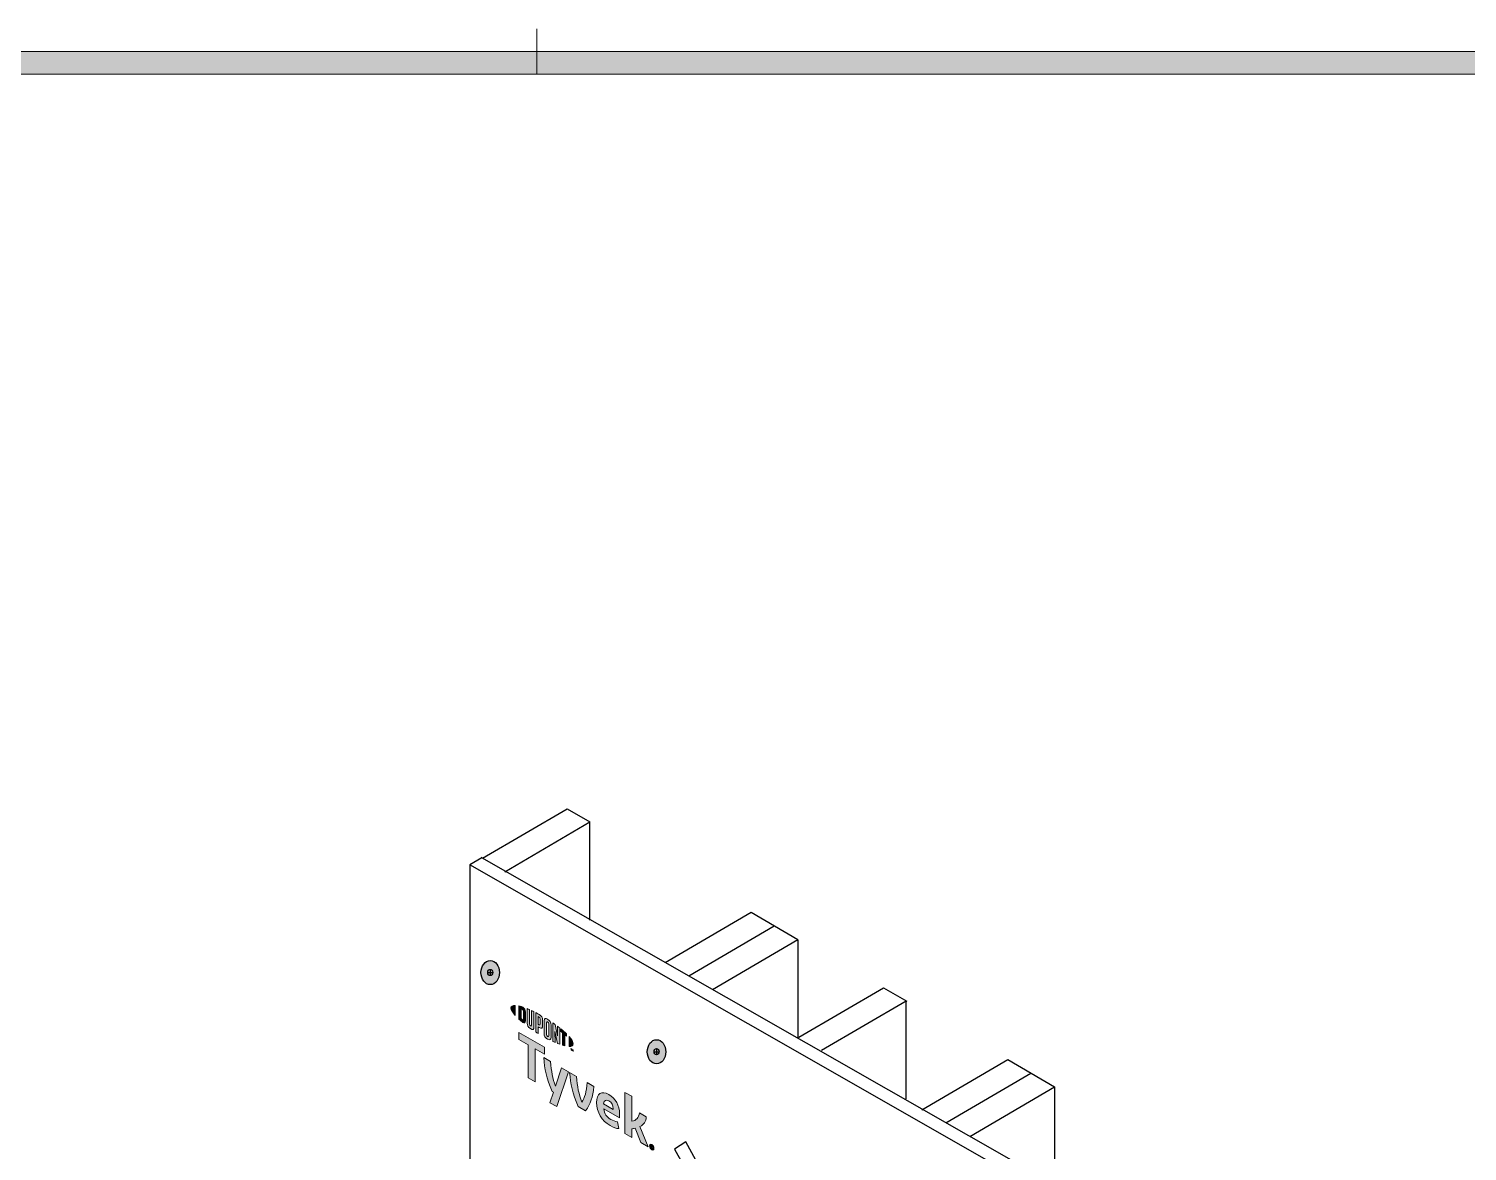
# Model space of a CAD drawing. Header units: inches. Extents: x -22 to 84, y -21 to 19.
# Drawn here: x 8.57 to 16.46, y 13.02 to 19.18 of the extents above; entities that cross this region are included whole.
import ezdxf

# ---------------------------------------------------------------- set-up
doc = ezdxf.new("R2010")
doc.units = ezdxf.units.IN
doc.header["$MEASUREMENT"] = 0
doc.layers.get('0').update_dxf_attribs({"lineweight": 0})
for name, color, linetype, lineweight in [('G-ANNO-TTLB', 7, 'Continuous', 0), ('TYVEK', 7, 'Continuous', 0), ('X-REF - TRACED', 7, 'Continuous', 0)]:
    doc.layers.add(name, color=color, linetype=linetype, lineweight=lineweight)

# ---------------------------------------------------------------- blocks, each defined once
blk = doc.blocks.new('Block_112')
at = {"layer": 'X-REF - TRACED', "true_color": 0x848484, "transparency": 33554687}
h = blk.add_hatch(color=252, dxfattribs=at)
h.dxf.hatch_style = 2
edge = h.paths.add_edge_path()
edge.add_spline(control_points=[(11.2116, 13.8086), (11.2116, 13.7986), (11.2201, 13.7843), (11.235, 13.7677), (11.235, 13.7677), (11.235, 13.8224), (11.235, 13.8224), (11.2201, 13.823), (11.2116, 13.8186), (11.2116, 13.8086)], knot_values=[0, 0, 0, 0, 1, 1, 1, 2, 2, 2, 3, 3, 3, 3], degree=3, periodic=0)
h = blk.add_hatch(color=252, dxfattribs=at)
h.dxf.hatch_style = 2
edge = h.paths.add_edge_path()
edge.add_spline(control_points=[(11.2795, 13.7471), (11.2795, 13.7429), (11.2773, 13.7428), (11.2746, 13.7443), (11.2726, 13.7455), (11.2694, 13.7481), (11.2669, 13.7504), (11.2669, 13.7504), (11.2669, 13.8028), (11.2669, 13.8028), (11.2694, 13.8021), (11.2726, 13.8011), (11.2746, 13.7999), (11.2773, 13.7984), (11.2795, 13.7957), (11.2795, 13.7915), (11.2795, 13.7915), (11.2795, 13.7471), (11.2795, 13.7471)], knot_values=[0, 0, 0, 0, 1, 1, 1, 2, 2, 2, 3, 3, 3, 4, 4, 4, 5, 5, 5, 6, 6, 6, 6], degree=3, periodic=0)
edge = h.paths.add_edge_path()
edge.add_spline(control_points=[(11.2764, 13.8126), (11.2722, 13.815), (11.2663, 13.8171), (11.2555, 13.8195), (11.2555, 13.8195), (11.2555, 13.7469), (11.2555, 13.7469), (11.265, 13.7381), (11.2722, 13.732), (11.2764, 13.7296), (11.2859, 13.7241), (11.2913, 13.7277), (11.2913, 13.7384), (11.2913, 13.7384), (11.2913, 13.7866), (11.2913, 13.7866), (11.2913, 13.7973), (11.2859, 13.8071), (11.2764, 13.8126)], knot_values=[0, 0, 0, 0, 1, 1, 1, 2, 2, 2, 3, 3, 3, 4, 4, 4, 5, 5, 5, 6, 6, 6, 6], degree=3, periodic=0)
h = blk.add_hatch(color=252, dxfattribs=at)
h.dxf.hatch_style = 2
edge = h.paths.add_edge_path()
edge.add_spline(control_points=[(11.3245, 13.7126), (11.3245, 13.7084), (11.3232, 13.7065), (11.3187, 13.7097), (11.3142, 13.7129), (11.313, 13.7158), (11.313, 13.7208), (11.313, 13.7208), (11.313, 13.7998), (11.313, 13.7998), (11.31, 13.8011), (11.3033, 13.8039), (11.3005, 13.8051), (11.3005, 13.8051), (11.3005, 13.7252), (11.3005, 13.7252), (11.3005, 13.7124), (11.3059, 13.7044), (11.3187, 13.6953), (11.3304, 13.687), (11.3375, 13.6897), (11.3375, 13.7038), (11.3375, 13.7038), (11.3375, 13.7882), (11.3375, 13.7882), (11.3351, 13.7895), (11.3271, 13.7933), (11.3245, 13.7945), (11.3245, 13.7945), (11.3245, 13.7126), (11.3245, 13.7126)], knot_values=[0, 0, 0, 0, 1, 1, 1, 2, 2, 2, 3, 3, 3, 4, 4, 4, 5, 5, 5, 6, 6, 6, 7, 7, 7, 8, 8, 8, 9, 9, 9, 10, 10, 10, 10], degree=3, periodic=0)
h = blk.add_hatch(color=252, dxfattribs=at)
h.dxf.hatch_style = 2
edge = h.paths.add_edge_path()
edge.add_spline(control_points=[(11.372, 13.7199), (11.372, 13.7153), (11.3706, 13.7138), (11.3653, 13.7168), (11.3653, 13.7168), (11.3607, 13.7194), (11.3607, 13.7194), (11.3607, 13.7194), (11.3607, 13.7614), (11.3607, 13.7614), (11.3628, 13.7603), (11.3639, 13.7597), (11.3651, 13.759), (11.3708, 13.7557), (11.372, 13.7526), (11.372, 13.7479), (11.372, 13.7479), (11.372, 13.7199), (11.372, 13.7199)], knot_values=[0, 0, 0, 0, 1, 1, 1, 2, 2, 2, 3, 3, 3, 4, 4, 4, 5, 5, 5, 6, 6, 6, 6], degree=3, periodic=0)
edge = h.paths.add_edge_path()
edge.add_spline(control_points=[(11.3658, 13.7734), (11.3636, 13.7747), (11.3553, 13.7792), (11.3477, 13.7831), (11.3477, 13.7831), (11.3477, 13.6768), (11.3477, 13.6768), (11.3503, 13.6751), (11.3571, 13.6708), (11.3607, 13.6686), (11.3607, 13.6686), (11.3607, 13.7047), (11.3607, 13.7047), (11.3607, 13.7047), (11.3658, 13.7017), (11.3658, 13.7017), (11.3795, 13.6939), (11.3852, 13.6976), (11.3852, 13.7111), (11.3852, 13.7111), (11.3852, 13.7425), (11.3852, 13.7425), (11.3852, 13.7557), (11.3788, 13.766), (11.3658, 13.7734)], knot_values=[0, 0, 0, 0, 1, 1, 1, 2, 2, 2, 3, 3, 3, 4, 4, 4, 5, 5, 5, 6, 6, 6, 7, 7, 7, 8, 8, 8, 8], degree=3, periodic=0)
h = blk.add_hatch(color=252, dxfattribs=at)
h.dxf.hatch_style = 2
edge = h.paths.add_edge_path()
edge.add_spline(control_points=[(11.4185, 13.6559), (11.4185, 13.6517), (11.4173, 13.6502), (11.4127, 13.6527), (11.4079, 13.6553), (11.4067, 13.6584), (11.4067, 13.6627), (11.4067, 13.6627), (11.4067, 13.729), (11.4067, 13.729), (11.4067, 13.7334), (11.4079, 13.735), (11.4127, 13.7321), (11.4173, 13.7293), (11.4185, 13.7263), (11.4185, 13.7221), (11.4185, 13.7221), (11.4185, 13.6559), (11.4185, 13.6559)], knot_values=[0, 0, 0, 0, 1, 1, 1, 2, 2, 2, 3, 3, 3, 4, 4, 4, 5, 5, 5, 6, 6, 6, 6], degree=3, periodic=0)
edge = h.paths.add_edge_path()
edge.add_spline(control_points=[(11.4127, 13.747), (11.4006, 13.7546), (11.3934, 13.7527), (11.3934, 13.7387), (11.3934, 13.7387), (11.3934, 13.6691), (11.3934, 13.6691), (11.3934, 13.6543), (11.3999, 13.6445), (11.4127, 13.6378), (11.4252, 13.6312), (11.4317, 13.6329), (11.4317, 13.6486), (11.4317, 13.6486), (11.4317, 13.715), (11.4317, 13.715), (11.4317, 13.7299), (11.4258, 13.7387), (11.4127, 13.747)], knot_values=[0, 0, 0, 0, 1, 1, 1, 2, 2, 2, 3, 3, 3, 4, 4, 4, 5, 5, 5, 6, 6, 6, 6], degree=3, periodic=0)
h = blk.add_hatch(color=252, dxfattribs=at)
h.dxf.hatch_style = 2
edge = h.paths.add_edge_path()
edge.add_spline(control_points=[(11.4678, 13.6559), (11.4678, 13.6559), (11.4534, 13.7183), (11.4534, 13.7183), (11.4495, 13.7212), (11.4447, 13.7245), (11.4411, 13.727), (11.4411, 13.727), (11.4411, 13.625), (11.4411, 13.625), (11.4436, 13.6238), (11.4502, 13.6209), (11.4536, 13.6194), (11.4536, 13.6194), (11.4526, 13.6801), (11.4526, 13.6801), (11.4526, 13.6801), (11.4678, 13.6135), (11.4678, 13.6135), (11.4711, 13.6122), (11.4759, 13.6104), (11.479, 13.6093), (11.479, 13.6093), (11.479, 13.699), (11.479, 13.699), (11.4757, 13.7016), (11.4698, 13.7061), (11.467, 13.7083), (11.467, 13.7083), (11.4678, 13.6559), (11.4678, 13.6559)], knot_values=[0, 0, 0, 0, 1, 1, 1, 2, 2, 2, 3, 3, 3, 4, 4, 4, 5, 5, 5, 6, 6, 6, 7, 7, 7, 8, 8, 8, 9, 9, 9, 10, 10, 10, 10], degree=3, periodic=0)
h = blk.add_hatch(color=252, dxfattribs=at)
h.dxf.hatch_style = 2
edge = h.paths.add_edge_path()
edge.add_spline(control_points=[(11.4854, 13.6796), (11.4886, 13.677), (11.4918, 13.6745), (11.4949, 13.6719), (11.4949, 13.6719), (11.4949, 13.6041), (11.4949, 13.6041), (11.4978, 13.6032), (11.5031, 13.6017), (11.5066, 13.6009), (11.5066, 13.6009), (11.5066, 13.662), (11.5066, 13.662), (11.51, 13.659), (11.5132, 13.6562), (11.5161, 13.6535), (11.5161, 13.6535), (11.5161, 13.6666), (11.5161, 13.6666), (11.5069, 13.6756), (11.497, 13.6843), (11.4854, 13.6937), (11.4854, 13.6937), (11.4854, 13.6796), (11.4854, 13.6796)], knot_values=[0, 0, 0, 0, 1, 1, 1, 2, 2, 2, 3, 3, 3, 4, 4, 4, 5, 5, 5, 6, 6, 6, 7, 7, 7, 8, 8, 8, 8], degree=3, periodic=0)
h = blk.add_hatch(color=252, dxfattribs=at)
h.dxf.hatch_style = 2
edge = h.paths.add_edge_path()
edge.add_spline(control_points=[(11.5534, 13.6113), (11.5534, 13.6013), (11.5449, 13.5968), (11.5301, 13.5973), (11.5301, 13.5973), (11.5301, 13.6521), (11.5301, 13.6521), (11.5449, 13.6355), (11.5534, 13.6213), (11.5534, 13.6113)], knot_values=[0, 0, 0, 0, 1, 1, 1, 2, 2, 2, 3, 3, 3, 3], degree=3, periodic=0)
h = blk.add_hatch(color=252, dxfattribs=at)
h.dxf.hatch_style = 2
edge = h.paths.add_edge_path()
edge.add_spline(control_points=[(11.5465, 13.5824), (11.5465, 13.5824), (11.5479, 13.5815), (11.5479, 13.5815), (11.5479, 13.5815), (11.55, 13.5766), (11.55, 13.5766), (11.55, 13.5766), (11.552, 13.5791), (11.552, 13.5791), (11.552, 13.5791), (11.5534, 13.5784), (11.5534, 13.5784), (11.5534, 13.5784), (11.5534, 13.5705), (11.5534, 13.5705), (11.5534, 13.5705), (11.5521, 13.5712), (11.5521, 13.5712), (11.5521, 13.5712), (11.5521, 13.5768), (11.5521, 13.5768), (11.5521, 13.5768), (11.55, 13.5743), (11.55, 13.5743), (11.55, 13.5743), (11.5499, 13.5743), (11.5499, 13.5743), (11.5499, 13.5743), (11.5477, 13.5793), (11.5477, 13.5793), (11.5477, 13.5793), (11.5477, 13.5737), (11.5477, 13.5737), (11.5477, 13.5737), (11.5465, 13.5745), (11.5465, 13.5745), (11.5465, 13.5745), (11.5465, 13.5824), (11.5465, 13.5824)], knot_values=[0, 0, 0, 0, 1, 1, 1, 2, 2, 2, 3, 3, 3, 4, 4, 4, 5, 5, 5, 6, 6, 6, 7, 7, 7, 8, 8, 8, 9, 9, 9, 10, 10, 10, 11, 11, 11, 12, 12, 12, 13, 13, 13, 13], degree=3, periodic=0)
edge = h.paths.add_edge_path()
edge.add_spline(control_points=[(11.5416, 13.5838), (11.5416, 13.5838), (11.5394, 13.585), (11.5394, 13.585), (11.5394, 13.585), (11.5394, 13.5864), (11.5394, 13.5864), (11.5394, 13.5864), (11.545, 13.5832), (11.545, 13.5832), (11.545, 13.5832), (11.545, 13.5818), (11.545, 13.5818), (11.545, 13.5818), (11.5429, 13.583), (11.5429, 13.583), (11.5429, 13.583), (11.5429, 13.5765), (11.5429, 13.5765), (11.5429, 13.5765), (11.5416, 13.5773), (11.5416, 13.5773), (11.5416, 13.5773), (11.5416, 13.5838), (11.5416, 13.5838)], knot_values=[0, 0, 0, 0, 1, 1, 1, 2, 2, 2, 3, 3, 3, 4, 4, 4, 5, 5, 5, 6, 6, 6, 7, 7, 7, 8, 8, 8, 8], degree=3, periodic=0)
at = {"layer": 'X-REF - TRACED'}
for points, knots in [([(11.2116, 13.8086), (11.2116, 13.7986), (11.2201, 13.7843), (11.235, 13.7677), (11.235, 13.7677), (11.235, 13.8224), (11.235, 13.8224), (11.2201, 13.823), (11.2116, 13.8186), (11.2116, 13.8086)], [0, 0, 0, 0, 1, 1, 1, 2, 2, 2, 3, 3, 3, 3]), ([(11.2764, 13.8126), (11.2722, 13.815), (11.2663, 13.8171), (11.2555, 13.8195), (11.2555, 13.8195), (11.2555, 13.7469), (11.2555, 13.7469), (11.265, 13.7381), (11.2722, 13.732), (11.2764, 13.7296), (11.2859, 13.7241), (11.2913, 13.7277), (11.2913, 13.7384), (11.2913, 13.7384), (11.2913, 13.7866), (11.2913, 13.7866), (11.2913, 13.7973), (11.2859, 13.8071), (11.2764, 13.8126)], [0, 0, 0, 0, 1, 1, 1, 2, 2, 2, 3, 3, 3, 4, 4, 4, 5, 5, 5, 6, 6, 6, 6]), ([(11.2795, 13.7471), (11.2795, 13.7429), (11.2773, 13.7428), (11.2746, 13.7443), (11.2726, 13.7455), (11.2694, 13.7481), (11.2669, 13.7504), (11.2669, 13.7504), (11.2669, 13.8028), (11.2669, 13.8028), (11.2694, 13.8021), (11.2726, 13.8011), (11.2746, 13.7999), (11.2773, 13.7984), (11.2795, 13.7957), (11.2795, 13.7915), (11.2795, 13.7915), (11.2795, 13.7471), (11.2795, 13.7471)], [0, 0, 0, 0, 1, 1, 1, 2, 2, 2, 3, 3, 3, 4, 4, 4, 5, 5, 5, 6, 6, 6, 6]), ([(11.3245, 13.7126), (11.3245, 13.7084), (11.3232, 13.7065), (11.3187, 13.7097), (11.3142, 13.7129), (11.313, 13.7158), (11.313, 13.7208), (11.313, 13.7208), (11.313, 13.7998), (11.313, 13.7998), (11.31, 13.8011), (11.3033, 13.8039), (11.3005, 13.8051), (11.3005, 13.8051), (11.3005, 13.7252), (11.3005, 13.7252), (11.3005, 13.7124), (11.3059, 13.7044), (11.3187, 13.6953), (11.3304, 13.687), (11.3375, 13.6897), (11.3375, 13.7038), (11.3375, 13.7038), (11.3375, 13.7882), (11.3375, 13.7882), (11.3351, 13.7895), (11.3271, 13.7933), (11.3245, 13.7945), (11.3245, 13.7945), (11.3245, 13.7126), (11.3245, 13.7126)], [0, 0, 0, 0, 1, 1, 1, 2, 2, 2, 3, 3, 3, 4, 4, 4, 5, 5, 5, 6, 6, 6, 7, 7, 7, 8, 8, 8, 9, 9, 9, 10, 10, 10, 10]), ([(11.3658, 13.7734), (11.3636, 13.7747), (11.3553, 13.7792), (11.3477, 13.7831), (11.3477, 13.7831), (11.3477, 13.6768), (11.3477, 13.6768), (11.3503, 13.6751), (11.3571, 13.6708), (11.3607, 13.6686), (11.3607, 13.6686), (11.3607, 13.7047), (11.3607, 13.7047), (11.3607, 13.7047), (11.3658, 13.7017), (11.3658, 13.7017), (11.3795, 13.6939), (11.3852, 13.6976), (11.3852, 13.7111), (11.3852, 13.7111), (11.3852, 13.7425), (11.3852, 13.7425), (11.3852, 13.7557), (11.3788, 13.766), (11.3658, 13.7734)], [0, 0, 0, 0, 1, 1, 1, 2, 2, 2, 3, 3, 3, 4, 4, 4, 5, 5, 5, 6, 6, 6, 7, 7, 7, 8, 8, 8, 8]), ([(11.372, 13.7199), (11.372, 13.7153), (11.3706, 13.7138), (11.3653, 13.7168), (11.3653, 13.7168), (11.3607, 13.7194), (11.3607, 13.7194), (11.3607, 13.7194), (11.3607, 13.7614), (11.3607, 13.7614), (11.3628, 13.7603), (11.3639, 13.7597), (11.3651, 13.759), (11.3708, 13.7557), (11.372, 13.7526), (11.372, 13.7479), (11.372, 13.7479), (11.372, 13.7199), (11.372, 13.7199)], [0, 0, 0, 0, 1, 1, 1, 2, 2, 2, 3, 3, 3, 4, 4, 4, 5, 5, 5, 6, 6, 6, 6]), ([(11.4127, 13.747), (11.4006, 13.7546), (11.3934, 13.7527), (11.3934, 13.7387), (11.3934, 13.7387), (11.3934, 13.6691), (11.3934, 13.6691), (11.3934, 13.6543), (11.3999, 13.6445), (11.4127, 13.6378), (11.4252, 13.6312), (11.4317, 13.6329), (11.4317, 13.6486), (11.4317, 13.6486), (11.4317, 13.715), (11.4317, 13.715), (11.4317, 13.7299), (11.4258, 13.7387), (11.4127, 13.747)], [0, 0, 0, 0, 1, 1, 1, 2, 2, 2, 3, 3, 3, 4, 4, 4, 5, 5, 5, 6, 6, 6, 6]), ([(11.4185, 13.6559), (11.4185, 13.6517), (11.4173, 13.6502), (11.4127, 13.6527), (11.4079, 13.6553), (11.4067, 13.6584), (11.4067, 13.6627), (11.4067, 13.6627), (11.4067, 13.729), (11.4067, 13.729), (11.4067, 13.7334), (11.4079, 13.735), (11.4127, 13.7321), (11.4173, 13.7293), (11.4185, 13.7263), (11.4185, 13.7221), (11.4185, 13.7221), (11.4185, 13.6559), (11.4185, 13.6559)], [0, 0, 0, 0, 1, 1, 1, 2, 2, 2, 3, 3, 3, 4, 4, 4, 5, 5, 5, 6, 6, 6, 6]), ([(11.4678, 13.6559), (11.4678, 13.6559), (11.4534, 13.7183), (11.4534, 13.7183), (11.4495, 13.7212), (11.4447, 13.7245), (11.4411, 13.727), (11.4411, 13.727), (11.4411, 13.625), (11.4411, 13.625), (11.4436, 13.6238), (11.4502, 13.6209), (11.4536, 13.6194), (11.4536, 13.6194), (11.4526, 13.6801), (11.4526, 13.6801), (11.4526, 13.6801), (11.4678, 13.6135), (11.4678, 13.6135), (11.4711, 13.6122), (11.4759, 13.6104), (11.479, 13.6093), (11.479, 13.6093), (11.479, 13.699), (11.479, 13.699), (11.4757, 13.7016), (11.4698, 13.7061), (11.467, 13.7083), (11.467, 13.7083), (11.4678, 13.6559), (11.4678, 13.6559)], [0, 0, 0, 0, 1, 1, 1, 2, 2, 2, 3, 3, 3, 4, 4, 4, 5, 5, 5, 6, 6, 6, 7, 7, 7, 8, 8, 8, 9, 9, 9, 10, 10, 10, 10]), ([(11.4854, 13.6796), (11.4886, 13.677), (11.4918, 13.6745), (11.4949, 13.6719), (11.4949, 13.6719), (11.4949, 13.6041), (11.4949, 13.6041), (11.4978, 13.6032), (11.5031, 13.6017), (11.5066, 13.6009), (11.5066, 13.6009), (11.5066, 13.662), (11.5066, 13.662), (11.51, 13.659), (11.5132, 13.6562), (11.5161, 13.6535), (11.5161, 13.6535), (11.5161, 13.6666), (11.5161, 13.6666), (11.5069, 13.6756), (11.497, 13.6843), (11.4854, 13.6937), (11.4854, 13.6937), (11.4854, 13.6796), (11.4854, 13.6796)], [0, 0, 0, 0, 1, 1, 1, 2, 2, 2, 3, 3, 3, 4, 4, 4, 5, 5, 5, 6, 6, 6, 7, 7, 7, 8, 8, 8, 8]), ([(11.5534, 13.6113), (11.5534, 13.6013), (11.5449, 13.5968), (11.5301, 13.5973), (11.5301, 13.5973), (11.5301, 13.6521), (11.5301, 13.6521), (11.5449, 13.6355), (11.5534, 13.6213), (11.5534, 13.6113)], [0, 0, 0, 0, 1, 1, 1, 2, 2, 2, 3, 3, 3, 3]), ([(11.5416, 13.5838), (11.5416, 13.5838), (11.5394, 13.585), (11.5394, 13.585), (11.5394, 13.585), (11.5394, 13.5864), (11.5394, 13.5864), (11.5394, 13.5864), (11.545, 13.5832), (11.545, 13.5832), (11.545, 13.5832), (11.545, 13.5818), (11.545, 13.5818), (11.545, 13.5818), (11.5429, 13.583), (11.5429, 13.583), (11.5429, 13.583), (11.5429, 13.5765), (11.5429, 13.5765), (11.5429, 13.5765), (11.5416, 13.5773), (11.5416, 13.5773), (11.5416, 13.5773), (11.5416, 13.5838), (11.5416, 13.5838)], [0, 0, 0, 0, 1, 1, 1, 2, 2, 2, 3, 3, 3, 4, 4, 4, 5, 5, 5, 6, 6, 6, 7, 7, 7, 8, 8, 8, 8]), ([(11.5465, 13.5824), (11.5465, 13.5824), (11.5479, 13.5815), (11.5479, 13.5815), (11.5479, 13.5815), (11.55, 13.5766), (11.55, 13.5766), (11.55, 13.5766), (11.552, 13.5791), (11.552, 13.5791), (11.552, 13.5791), (11.5534, 13.5784), (11.5534, 13.5784), (11.5534, 13.5784), (11.5534, 13.5705), (11.5534, 13.5705), (11.5534, 13.5705), (11.5521, 13.5712), (11.5521, 13.5712), (11.5521, 13.5712), (11.5521, 13.5768), (11.5521, 13.5768), (11.5521, 13.5768), (11.55, 13.5743), (11.55, 13.5743), (11.55, 13.5743), (11.5499, 13.5743), (11.5499, 13.5743), (11.5499, 13.5743), (11.5477, 13.5793), (11.5477, 13.5793), (11.5477, 13.5793), (11.5477, 13.5737), (11.5477, 13.5737), (11.5477, 13.5737), (11.5465, 13.5745), (11.5465, 13.5745), (11.5465, 13.5745), (11.5465, 13.5824), (11.5465, 13.5824)], [0, 0, 0, 0, 1, 1, 1, 2, 2, 2, 3, 3, 3, 4, 4, 4, 5, 5, 5, 6, 6, 6, 7, 7, 7, 8, 8, 8, 9, 9, 9, 10, 10, 10, 11, 11, 11, 12, 12, 12, 13, 13, 13, 13])]:
    blk.add_open_spline(points, degree=3, knots=knots, dxfattribs=at)
blk = doc.blocks.new('Block_116')
at = {"layer": 'X-REF - TRACED', "true_color": 0x848484, "transparency": 33554687}
h = blk.add_hatch(color=252, dxfattribs=at)
h.dxf.hatch_style = 2
h.paths.add_polyline_path([(11.3958, 13.5929), (11.2555, 13.6739), (11.2555, 13.6358), (11.3061, 13.6065), (11.3061, 13.426), (11.3451, 13.4035), (11.3451, 13.584), (11.3958, 13.5548)])
h = blk.add_hatch(color=252, dxfattribs=at)
h.dxf.hatch_style = 2
edge = h.paths.add_edge_path()
edge.add_spline(control_points=[(11.629, 13.3992), (11.6265, 13.3472), (11.6162, 13.317), (11.6001, 13.291), (11.5846, 13.3352), (11.5745, 13.3773), (11.5715, 13.4324), (11.5715, 13.4324), (11.5336, 13.4543), (11.5336, 13.4543), (11.5377, 13.3891), (11.55, 13.3418), (11.5794, 13.2683), (11.5794, 13.2683), (11.6211, 13.2442), (11.6211, 13.2442), (11.6494, 13.2844), (11.6611, 13.3179), (11.6665, 13.3775), (11.6665, 13.3775), (11.629, 13.3992), (11.629, 13.3992)], knot_values=[0, 0, 0, 0, 1, 1, 1, 2, 2, 2, 3, 3, 3, 4, 4, 4, 5, 5, 5, 6, 6, 6, 7, 7, 7, 7], degree=3, periodic=0)
h = blk.add_hatch(color=252, dxfattribs=at)
h.dxf.hatch_style = 2
edge = h.paths.add_edge_path()
edge.add_spline(control_points=[(11.7202, 13.2819), (11.7202, 13.2819), (11.772, 13.252), (11.772, 13.252), (11.772, 13.252), (11.772, 13.2558), (11.772, 13.2558), (11.772, 13.2732), (11.7638, 13.2908), (11.7488, 13.2994), (11.733, 13.3085), (11.7227, 13.3017), (11.7202, 13.2819)], knot_values=[0, 0, 0, 0, 1, 1, 1, 2, 2, 2, 3, 3, 3, 4, 4, 4, 4], degree=3, periodic=0)
edge = h.paths.add_edge_path()
edge.add_spline(control_points=[(11.8027, 13.1462), (11.7908, 13.1468), (11.773, 13.1527), (11.7551, 13.1631), (11.7112, 13.1884), (11.6812, 13.2376), (11.6812, 13.2894), (11.6812, 13.339), (11.7088, 13.3569), (11.7488, 13.3338), (11.7845, 13.3132), (11.8079, 13.2706), (11.8079, 13.2287), (11.8079, 13.2194), (11.8074, 13.2116), (11.8068, 13.2056), (11.8068, 13.2056), (11.7207, 13.2553), (11.7207, 13.2553), (11.7243, 13.2283), (11.7371, 13.2097), (11.7589, 13.1971), (11.7722, 13.1894), (11.785, 13.1854), (11.7968, 13.1843), (11.7968, 13.1843), (11.8027, 13.1462), (11.8027, 13.1462)], knot_values=[0, 0, 0, 0, 1, 1, 1, 2, 2, 2, 3, 3, 3, 4, 4, 4, 5, 5, 5, 6, 6, 6, 7, 7, 7, 8, 8, 8, 9, 9, 9, 9], degree=3, periodic=0)
h = blk.add_hatch(color=252, dxfattribs=at)
h.dxf.hatch_style = 2
edge = h.paths.add_edge_path()
edge.add_spline(control_points=[(11.9193, 13.1572), (11.9193, 13.1572), (11.9646, 13.0459), (11.9646, 13.0459), (11.9646, 13.0459), (11.9237, 13.0695), (11.9237, 13.0695), (11.9237, 13.0695), (11.8924, 13.1485), (11.8924, 13.1485), (11.8866, 13.1471), (11.8807, 13.1458), (11.8741, 13.1449), (11.8741, 13.1449), (11.8741, 13.0981), (11.8741, 13.0981), (11.8741, 13.0981), (11.8365, 13.1198), (11.8365, 13.1198), (11.8365, 13.1198), (11.8365, 13.3437), (11.8365, 13.3437), (11.8365, 13.3437), (11.8741, 13.3242), (11.8741, 13.3242), (11.8741, 13.3242), (11.8741, 13.1865), (11.8741, 13.1865), (11.8997, 13.1907), (11.9123, 13.2054), (11.9166, 13.2331), (11.9166, 13.2331), (11.9539, 13.2116), (11.9539, 13.2116), (11.9531, 13.1852), (11.9411, 13.1681), (11.9193, 13.1572)], knot_values=[0, 0, 0, 0, 1, 1, 1, 2, 2, 2, 3, 3, 3, 4, 4, 4, 5, 5, 5, 6, 6, 6, 7, 7, 7, 8, 8, 8, 9, 9, 9, 10, 10, 10, 11, 11, 11, 12, 12, 12, 12], degree=3, periodic=0)
at = {"layer": 'X-REF - TRACED'}
blk.add_lwpolyline([(11.3958, 13.5929), (11.2555, 13.6739), (11.2555, 13.6358), (11.3061, 13.6065), (11.3061, 13.426), (11.3451, 13.4035), (11.3451, 13.584), (11.3958, 13.5548)], close=True, dxfattribs=at)
for points, knots in [([(11.629, 13.3992), (11.6265, 13.3472), (11.6162, 13.317), (11.6001, 13.291), (11.5846, 13.3352), (11.5745, 13.3773), (11.5715, 13.4324), (11.5715, 13.4324), (11.5336, 13.4543), (11.5336, 13.4543), (11.5377, 13.3891), (11.55, 13.3418), (11.5794, 13.2683), (11.5794, 13.2683), (11.6211, 13.2442), (11.6211, 13.2442), (11.6494, 13.2844), (11.6611, 13.3179), (11.6665, 13.3775), (11.6665, 13.3775), (11.629, 13.3992), (11.629, 13.3992)], [0, 0, 0, 0, 1, 1, 1, 2, 2, 2, 3, 3, 3, 4, 4, 4, 5, 5, 5, 6, 6, 6, 7, 7, 7, 7]), ([(11.8027, 13.1462), (11.7908, 13.1468), (11.773, 13.1527), (11.7551, 13.1631), (11.7112, 13.1884), (11.6812, 13.2376), (11.6812, 13.2894), (11.6812, 13.339), (11.7088, 13.3569), (11.7488, 13.3338), (11.7845, 13.3132), (11.8079, 13.2706), (11.8079, 13.2287), (11.8079, 13.2194), (11.8074, 13.2116), (11.8068, 13.2056), (11.8068, 13.2056), (11.7207, 13.2553), (11.7207, 13.2553), (11.7243, 13.2283), (11.7371, 13.2097), (11.7589, 13.1971), (11.7722, 13.1894), (11.785, 13.1854), (11.7968, 13.1843), (11.7968, 13.1843), (11.8027, 13.1462), (11.8027, 13.1462)], [0, 0, 0, 0, 1, 1, 1, 2, 2, 2, 3, 3, 3, 4, 4, 4, 5, 5, 5, 6, 6, 6, 7, 7, 7, 8, 8, 8, 9, 9, 9, 9]), ([(11.9193, 13.1572), (11.9193, 13.1572), (11.9646, 13.0459), (11.9646, 13.0459), (11.9646, 13.0459), (11.9237, 13.0695), (11.9237, 13.0695), (11.9237, 13.0695), (11.8924, 13.1485), (11.8924, 13.1485), (11.8866, 13.1471), (11.8807, 13.1458), (11.8741, 13.1449), (11.8741, 13.1449), (11.8741, 13.0981), (11.8741, 13.0981), (11.8741, 13.0981), (11.8365, 13.1198), (11.8365, 13.1198), (11.8365, 13.1198), (11.8365, 13.3437), (11.8365, 13.3437), (11.8365, 13.3437), (11.8741, 13.3242), (11.8741, 13.3242), (11.8741, 13.3242), (11.8741, 13.1865), (11.8741, 13.1865), (11.8997, 13.1907), (11.9123, 13.2054), (11.9166, 13.2331), (11.9166, 13.2331), (11.9539, 13.2116), (11.9539, 13.2116), (11.9531, 13.1852), (11.9411, 13.1681), (11.9193, 13.1572)], [0, 0, 0, 0, 1, 1, 1, 2, 2, 2, 3, 3, 3, 4, 4, 4, 5, 5, 5, 6, 6, 6, 7, 7, 7, 8, 8, 8, 9, 9, 9, 10, 10, 10, 11, 11, 11, 12, 12, 12, 12]), ([(11.7202, 13.2819), (11.7202, 13.2819), (11.772, 13.252), (11.772, 13.252), (11.772, 13.252), (11.772, 13.2558), (11.772, 13.2558), (11.772, 13.2732), (11.7638, 13.2908), (11.7488, 13.2994), (11.733, 13.3085), (11.7227, 13.3017), (11.7202, 13.2819)], [0, 0, 0, 0, 1, 1, 1, 2, 2, 2, 3, 3, 3, 4, 4, 4, 4])]:
    blk.add_open_spline(points, degree=3, knots=knots, dxfattribs=at)
blk = doc.blocks.new('Block_115')
at = {"layer": 'X-REF - TRACED', "true_color": 0x848484, "transparency": 33554687}
h = blk.add_hatch(color=252, dxfattribs=at)
h.dxf.hatch_style = 2
edge = h.paths.add_edge_path()
edge.add_spline(control_points=[(11.4893, 13.4798), (11.4893, 13.4798), (11.4556, 13.3792), (11.4556, 13.3792), (11.4412, 13.4213), (11.4319, 13.462), (11.4291, 13.5146), (11.4291, 13.5146), (11.3912, 13.5365), (11.3912, 13.5365), (11.3953, 13.4714), (11.4075, 13.424), (11.437, 13.3505), (11.437, 13.3505), (11.4445, 13.3461), (11.4445, 13.3461), (11.4445, 13.3461), (11.4252, 13.2886), (11.4252, 13.2886), (11.4252, 13.2886), (11.4628, 13.2669), (11.4628, 13.2669), (11.4628, 13.2669), (11.5269, 13.4581), (11.5269, 13.4581), (11.5269, 13.4581), (11.4893, 13.4798), (11.4893, 13.4798)], knot_values=[0, 0, 0, 0, 1, 1, 1, 2, 2, 2, 3, 3, 3, 4, 4, 4, 5, 5, 5, 6, 6, 6, 7, 7, 7, 8, 8, 8, 9, 9, 9, 9], degree=3, periodic=0)
at = {"layer": 'X-REF - TRACED'}
blk.add_open_spline([(11.4893, 13.4798), (11.4893, 13.4798), (11.4556, 13.3792), (11.4556, 13.3792), (11.4412, 13.4213), (11.4319, 13.462), (11.4291, 13.5146), (11.4291, 13.5146), (11.3912, 13.5365), (11.3912, 13.5365), (11.3953, 13.4714), (11.4075, 13.424), (11.437, 13.3505), (11.437, 13.3505), (11.4445, 13.3461), (11.4445, 13.3461), (11.4445, 13.3461), (11.4252, 13.2886), (11.4252, 13.2886), (11.4252, 13.2886), (11.4628, 13.2669), (11.4628, 13.2669), (11.4628, 13.2669), (11.5269, 13.4581), (11.5269, 13.4581), (11.5269, 13.4581), (11.4893, 13.4798), (11.4893, 13.4798)], degree=3, knots=[0, 0, 0, 0, 1, 1, 1, 2, 2, 2, 3, 3, 3, 4, 4, 4, 5, 5, 5, 6, 6, 6, 7, 7, 7, 8, 8, 8, 9, 9, 9, 9], dxfattribs=at)
blk.add_blockref('Block_116', (0, 0), dxfattribs=at)
blk = doc.blocks.new('Block_117')
at = {"layer": 'X-REF - TRACED', "true_color": 0x848484, "transparency": 33554687}
h = blk.add_hatch(color=252, dxfattribs=at)
h.dxf.hatch_style = 2
edge = h.paths.add_edge_path()
edge.add_spline(control_points=[(11.9826, 13.0502), (11.9826, 13.0502), (11.9826, 13.0461), (11.9826, 13.0461), (11.9826, 13.0461), (11.9842, 13.0452), (11.9842, 13.0452), (11.9857, 13.0443), (11.9865, 13.0443), (11.9865, 13.0459), (11.9865, 13.0474), (11.9857, 13.0484), (11.9842, 13.0493), (11.9842, 13.0493), (11.9826, 13.0502), (11.9826, 13.0502)], knot_values=[0, 0, 0, 0, 1, 1, 1, 2, 2, 2, 3, 3, 3, 4, 4, 4, 5, 5, 5, 5], degree=3, periodic=0)
edge = h.paths.add_edge_path()
edge.add_spline(control_points=[(11.9799, 13.0543), (11.9799, 13.0543), (11.9842, 13.0519), (11.9842, 13.0519), (11.9874, 13.05), (11.989, 13.0473), (11.989, 13.0444), (11.989, 13.0424), (11.9882, 13.0415), (11.9867, 13.0417), (11.9875, 13.0394), (11.9885, 13.0371), (11.9899, 13.0344), (11.9899, 13.0344), (11.9867, 13.0363), (11.9867, 13.0363), (11.9856, 13.0386), (11.9847, 13.0407), (11.984, 13.0427), (11.984, 13.0427), (11.9826, 13.0436), (11.9826, 13.0436), (11.9826, 13.0436), (11.9826, 13.0387), (11.9826, 13.0387), (11.9826, 13.0387), (11.9799, 13.0402), (11.9799, 13.0402), (11.9799, 13.0402), (11.9799, 13.0543), (11.9799, 13.0543)], knot_values=[0, 0, 0, 0, 1, 1, 1, 2, 2, 2, 3, 3, 3, 4, 4, 4, 5, 5, 5, 6, 6, 6, 7, 7, 7, 8, 8, 8, 9, 9, 9, 10, 10, 10, 10], degree=3, periodic=0)
edge = h.paths.add_edge_path()
edge.add_spline(control_points=[(11.9843, 13.0554), (11.9784, 13.0589), (11.975, 13.0569), (11.975, 13.0498), (11.975, 13.0428), (11.9784, 13.0369), (11.9843, 13.0335), (11.9902, 13.0301), (11.9936, 13.032), (11.9936, 13.0391), (11.9936, 13.0461), (11.9902, 13.052), (11.9843, 13.0554)], knot_values=[0, 0, 0, 0, 1, 1, 1, 2, 2, 2, 3, 3, 3, 4, 4, 4, 4], degree=3, periodic=0)
edge = h.paths.add_edge_path()
edge.add_spline(control_points=[(11.9843, 13.0583), (11.9916, 13.054), (11.9964, 13.0459), (11.9964, 13.0375), (11.9964, 13.029), (11.9916, 13.0266), (11.9843, 13.0307), (11.9769, 13.035), (11.9722, 13.0431), (11.9722, 13.0515), (11.9722, 13.0599), (11.977, 13.0625), (11.9843, 13.0583)], knot_values=[0, 0, 0, 0, 1, 1, 1, 2, 2, 2, 3, 3, 3, 4, 4, 4, 4], degree=3, periodic=0)
at = {"layer": 'X-REF - TRACED'}
for points, knots in [([(11.9843, 13.0583), (11.9916, 13.054), (11.9964, 13.0459), (11.9964, 13.0375), (11.9964, 13.029), (11.9916, 13.0266), (11.9843, 13.0307), (11.9769, 13.035), (11.9722, 13.0431), (11.9722, 13.0515), (11.9722, 13.0599), (11.977, 13.0625), (11.9843, 13.0583)], [0, 0, 0, 0, 1, 1, 1, 2, 2, 2, 3, 3, 3, 4, 4, 4, 4]), ([(11.9843, 13.0554), (11.9784, 13.0589), (11.975, 13.0569), (11.975, 13.0498), (11.975, 13.0428), (11.9784, 13.0369), (11.9843, 13.0335), (11.9902, 13.0301), (11.9936, 13.032), (11.9936, 13.0391), (11.9936, 13.0461), (11.9902, 13.052), (11.9843, 13.0554)], [0, 0, 0, 0, 1, 1, 1, 2, 2, 2, 3, 3, 3, 4, 4, 4, 4]), ([(11.9799, 13.0543), (11.9799, 13.0543), (11.9842, 13.0519), (11.9842, 13.0519), (11.9874, 13.05), (11.989, 13.0473), (11.989, 13.0444), (11.989, 13.0424), (11.9882, 13.0415), (11.9867, 13.0417), (11.9875, 13.0394), (11.9885, 13.0371), (11.9899, 13.0344), (11.9899, 13.0344), (11.9867, 13.0363), (11.9867, 13.0363), (11.9856, 13.0386), (11.9847, 13.0407), (11.984, 13.0427), (11.984, 13.0427), (11.9826, 13.0436), (11.9826, 13.0436), (11.9826, 13.0436), (11.9826, 13.0387), (11.9826, 13.0387), (11.9826, 13.0387), (11.9799, 13.0402), (11.9799, 13.0402), (11.9799, 13.0402), (11.9799, 13.0543), (11.9799, 13.0543)], [0, 0, 0, 0, 1, 1, 1, 2, 2, 2, 3, 3, 3, 4, 4, 4, 5, 5, 5, 6, 6, 6, 7, 7, 7, 8, 8, 8, 9, 9, 9, 10, 10, 10, 10]), ([(11.9826, 13.0502), (11.9826, 13.0502), (11.9826, 13.0461), (11.9826, 13.0461), (11.9826, 13.0461), (11.9842, 13.0452), (11.9842, 13.0452), (11.9857, 13.0443), (11.9865, 13.0443), (11.9865, 13.0459), (11.9865, 13.0474), (11.9857, 13.0484), (11.9842, 13.0493), (11.9842, 13.0493), (11.9826, 13.0502), (11.9826, 13.0502)], [0, 0, 0, 0, 1, 1, 1, 2, 2, 2, 3, 3, 3, 4, 4, 4, 5, 5, 5, 5])]:
    blk.add_open_spline(points, degree=3, knots=knots, dxfattribs=at)
blk = doc.blocks.new('Block_114')
at = {"layer": 'X-REF - TRACED'}
for name in ['Block_115', 'Block_117']:
    blk.add_blockref(name, (0, 0), dxfattribs=at)
blk = doc.blocks.new('Block_113')
at = {"layer": 'X-REF - TRACED'}
blk.add_blockref('Block_114', (0, 0), dxfattribs=at)
blk = doc.blocks.new('Block_111')
at = {"layer": 'X-REF - TRACED'}
for name in ['Block_112', 'Block_113']:
    blk.add_blockref(name, (0, 0), dxfattribs=at)

msp = doc.modelspace()

# ---------------------------------------------------------------- hatches: boundary and pattern name
at = {"layer": 'G-ANNO-TTLB', "true_color": 0xff00ff, "transparency": 33554687}
h = msp.add_hatch(color=6, dxfattribs=at)
edge = h.paths.add_edge_path()
edge.add_spline(control_points=[(19.9156, -15.0652), (19.9156, -15.0652), (-20.7721, -15.0652), (-20.7721, -15.0652), (-20.7721, -15.0652), (-20.7721, 19.0598), (-20.7721, 19.0598), (-20.7721, 19.0598), (19.9156, 19.0598), (19.9156, 19.0598), (19.9156, 19.0598), (19.9156, -15.0652), (19.9156, -15.0652)], knot_values=[0, 0, 0, 0, 1, 1, 1, 2, 2, 2, 3, 3, 3, 4, 4, 4, 4], degree=3, periodic=0)
edge = h.paths.add_edge_path()
edge.add_spline(control_points=[(-20.6471, 18.9348), (-20.6471, 18.9348), (-20.6471, -14.9402), (-20.6471, -14.9402), (-20.6471, -14.9402), (19.7906, -14.9402), (19.7906, -14.9402), (19.7906, -14.9402), (19.7906, 18.9348), (19.7906, 18.9348), (19.7906, 18.9348), (-20.6471, 18.9348), (-20.6471, 18.9348)], knot_values=[0, 0, 0, 0, 1, 1, 1, 2, 2, 2, 3, 3, 3, 4, 4, 4, 4], degree=3, periodic=0)
edge.add_line((-20.6471, 18.9348), (-20.6471, 18.9348))
at = {"layer": 'TYVEK', "true_color": 0x003b71, "transparency": 33554687}
h = msp.add_hatch(color=156, dxfattribs=at)
h.dxf.hatch_style = 2
edge = h.paths.add_edge_path()
edge.add_ellipse((11.0978, 14.0031), major_axis=(0, 0.0664), ratio=0.766948, start_angle=0, end_angle=360)
h = msp.add_hatch(color=156, dxfattribs=at)
h.dxf.hatch_style = 2
edge = h.paths.add_edge_path()
edge.add_ellipse((12.0105, 13.5681), major_axis=(0, 0.0664), ratio=0.766948, start_angle=0, end_angle=360)

# ---------------------------------------------------------------- linework, layer by layer
at = {"color": 18, "lineweight": 0, "true_color": 0x000000}
msp.add_lwpolyline([(-20.6471, -14.9402), (-20.6471, 18.9348), (19.7906, 18.9348), (19.7906, -14.9402)], close=True, dxfattribs=at)
at = {"layer": 'G-ANNO-TTLB', "color": 6, "lineweight": 9, "true_color": 0xff00ff}
for p, q in [((11.3529, 18.9348), (11.3529, 19.1848)), ((19.9156, 19.0598), (-20.7721, 19.0598)), ((19.7906, 18.9348), (-20.6471, 18.9348)), ((-20.6471, 18.9348), (19.7906, 18.9348))]:
    msp.add_line(p, q, dxfattribs=at)
at = {"layer": 'G-ANNO-TTLB'}
for points in [[(19.9156, -15.0652), (19.9156, -15.0652), (-20.7721, -15.0652), (-20.7721, -15.0652), (-20.7721, -15.0652), (-20.7721, 19.0598), (-20.7721, 19.0598), (-20.7721, 19.0598), (19.9156, 19.0598), (19.9156, 19.0598), (19.9156, 19.0598), (19.9156, -15.0652), (19.9156, -15.0652)], [(-20.6471, 18.9348), (-20.6471, 18.9348), (-20.6471, -14.9402), (-20.6471, -14.9402), (-20.6471, -14.9402), (19.7906, -14.9402), (19.7906, -14.9402), (19.7906, -14.9402), (19.7906, 18.9348), (19.7906, 18.9348), (19.7906, 18.9348), (-20.6471, 18.9348), (-20.6471, 18.9348)]]:
    msp.add_open_spline(points, degree=3, knots=[0, 0, 0, 0, 1, 1, 1, 2, 2, 2, 3, 3, 3, 4, 4, 4, 4], dxfattribs=at)
at = {"layer": 'TYVEK', "color": 165, "lineweight": 25, "true_color": 0x4c5f99}
for p, q in [((11.056, 14.6306), (11.52, 14.9024)), ((11.52, 14.9024), (11.6446, 14.8304)), ((11.1774, 14.5569), (11.6446, 14.8304)), ((11.6443, 14.2906), (11.6443, 14.8287)), ((11.0524, 14.6327), (11.0489, 14.6347)), ((12.0581, 14.0584), (12.5293, 14.3343)), ((12.5293, 14.3343), (12.7857, 14.1837)), ((12.1871, 13.9847), (12.6565, 14.2596)), ((12.3182, 13.9099), (12.7857, 14.1837)), ((12.7857, 14.1835), (12.7857, 13.6429)), ((12.7917, 13.6477), (13.2557, 13.9194)), ((13.2557, 13.9194), (13.3836, 13.8461)), ((12.9161, 13.5764), (13.3801, 13.8481)), ((13.3803, 13.309), (13.3801, 13.8481)), ((13.4662, 13.2503), (13.9375, 13.5262)), ((13.9375, 13.5262), (14.1939, 13.3755)), ((13.5987, 13.1787), (14.0646, 13.4515)), ((13.7299, 13.1038), (14.1939, 13.3755)), ((14.1939, 13.3753), (14.1939, 12.8348))]:
    msp.add_line(p, q, dxfattribs=at)
at = {"layer": 'TYVEK', "color": 33, "lineweight": 25, "true_color": 0xcc9966}
for p, q in [((11.0524, 14.6327), (10.9856, 14.594)), ((14.7856, 12.5009), (11.0524, 14.6326))]:
    msp.add_line(p, q, dxfattribs=at)
at = {"layer": 'TYVEK', "color": 18, "lineweight": 25, "true_color": 0x000000}
for p, q in [((10.9856, 14.594), (10.9856, 8.7296)), ((14.7188, 12.4623), (10.9856, 14.594))]:
    msp.add_line(p, q, dxfattribs=at)
at = {"layer": 'TYVEK', "color": 252, "lineweight": 25, "true_color": 0x848484}
for p, q in [((11.0842, 14.0035), (11.1113, 14.0035)), ((11.0978, 14.0207), (11.0978, 13.9864)), ((12.0105, 13.5856), (12.0105, 13.5514)), ((11.9969, 13.5685), (12.024, 13.5685))]:
    msp.add_line(p, q, dxfattribs=at)
at = {"layer": 'TYVEK', "color": 2, "lineweight": 25, "true_color": 0xf5eb12}
msp.add_lwpolyline([(12.2833, 12.8681), (12.171, 13.0736), (12.1093, 13.0332), (12.2215, 12.8298)], close=True, dxfattribs=at)
at = {"layer": 'TYVEK', "color": 18, "lineweight": 25, "true_color": 0x000000}
for centre in [(11.0978, 14.0031), (12.0105, 13.5681)]:
    msp.add_ellipse(centre, major_axis=(0, 0.0664), ratio=0.766948, dxfattribs=at)
at = {"layer": 'TYVEK', "color": 252, "lineweight": 25, "true_color": 0x848484}
for centre in [(11.0978, 14.0035), (12.0105, 13.5685)]:
    msp.add_ellipse(centre, major_axis=(0, 0.0171), ratio=0.788846, dxfattribs=at)

# ---------------------------------------------------------------- block references
at = {"layer": 'X-REF - TRACED'}
msp.add_blockref('Block_111', (0, 0), dxfattribs=at)

doc.saveas('drawing.dxf')
